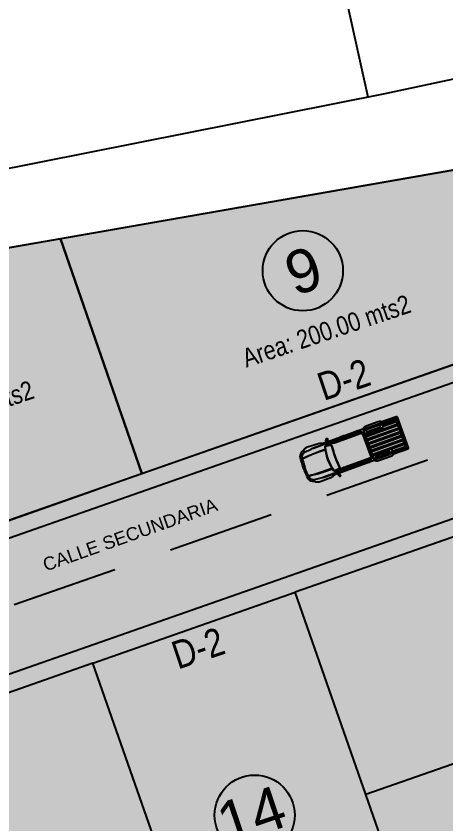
# Model space of a CAD drawing. Header units: millimetres. Extents: x 604785 to 1211550, y 1310998 to 2622648.
# Drawn here: x 604945.62 to 604965.67, y 1311155.8 to 1311193.51 of the extents above; entities that cross this region are included whole.
import ezdxf

# ---------------------------------------------------------------- set-up
doc = ezdxf.new("R2010")
doc.units = ezdxf.units.MM
for name, color, linetype in [('BOULEVARD', 3, 'Continuous'), ('CERCO', 6, 'Continuous'), ('ROTULOS LOTES', 1, 'Continuous'), ('texto', 7, 'Continuous')]:
    doc.layers.add(name, color=color, linetype=linetype)
doc.styles.add('PUNTOS PI', font='arial.ttf', dxfattribs={"height": 2.75})
doc.styles.add('ROTULOS', font='arial.ttf', dxfattribs={"height": 3})
doc.styles.add('TSN - Arial Narrow', font='ARIALN.TTF')

# ---------------------------------------------------------------- blocks, each defined once
blk = doc.blocks.new('A$C07152BA5')
h = blk.add_hatch(color=253)
h.paths.add_polyline_path([(0.1907596216769889, 0.8038987470790744, -0.1478048092491073), (0.2013097516028211, 0.7674618049059063, 0.2038558458128414), (0.2462618624558672, 0.6582757839933038, 0.1668822820599795), (0.4219244545092806, 0.5739998240023851), (0.9530465304851532, 0.5117843190673739, 0.1159471966539703), (1.08944232063368, 0.5274364140350372), (1.105912549886853, 0.5333575699478388, -0.1231085121622859), (1.202443026355468, 0.5430560242384672), (1.327128260978498, 0.5248679867945611), (1.349731268011965, 0.5769266341812909), (0.691924050450325, 0.68578926846385, -0.02566630790614245)])
h.paths.add_polyline_path([(2.699676226708107, 0.324652187526226, -0.4142135623730946), (2.686998473014683, 0.3416602609213442), (2.68880277290009, 0.3540293555706739, -0.4142135623730951), (2.705810846295208, 0.3667071091476828), (2.874030533246696, 0.342168630566448, -0.4142135623730951), (2.88670828694012, 0.3251605569384992), (2.884903987054713, 0.3127914622891694, -0.4142135623730951), (2.86789591354318, 0.3001137087121606), (2.923324527684599, 0.2920282469131052), (2.931270394939929, 0.3464998919516802), (2.235943439882249, 0.4479283634573221), (2.227997572626919, 0.3934567181859165)])
h.paths.add_polyline_path([(1.391802025726065, 0.5710646414663643), (1.369475964922458, 0.519123048055917, -0.01194926116781115), (1.370590867823921, 0.5185280258301646), (2.004349271534011, 0.4260806587990373, -0.4142135623730943), (1.991671517840587, 0.4430887324269861), (1.993475817842409, 0.4554578268434852, -0.4142135623730951), (2.010483891237527, 0.4681355806533247), (2.178703578189015, 0.4435971018392593, -0.4142135623730951), (2.191381331766024, 0.4265890284441411), (2.189577031880617, 0.4142199337948114, -0.414213562373095), (2.172568958485499, 0.4015421802178025), (2.227997572626919, 0.3934567181859165), (2.235943439882249, 0.4479283634573221)])
h.paths.add_polyline_path([(3.142012624070048, 1.791210144292563), (3.149958491441794, 1.845681789331138), (3.094529877300374, 1.853767251363024, -0.4142135623730951), (3.107207630993798, 1.836759177967906), (3.105403330991976, 1.824390083318576, -0.4142135623730951), (3.088395257596858, 1.811712329508737), (2.92017557064537, 1.836250808322802, -0.4142135623730951), (2.907497817068361, 1.85325888171792), (2.909302116953768, 1.86562797636725, -0.4142135623730945), (2.926310190348886, 1.878305729944259), (2.454631536267698, 1.94711026083678), (2.446685669012368, 1.892638615565374)])
h.paths.add_polyline_path([(1.597224831581116, 2.072181568248197, -0.01194926116786598), (1.595986410160549, 2.071929829427972), (1.602544254972599, 2.015774893807247), (2.446685669012368, 1.892638615565374), (2.454631536267698, 1.94711026083678), (2.399202922126278, 1.955195722635835, -0.4142135623730951), (2.411880675819702, 1.938187649240717), (2.410076375934295, 1.925818554591388, -0.4142135623730949), (2.393068302539177, 1.913140801014379), (2.224848615587689, 1.937679279828444, -0.4142135623730951), (2.212170861894265, 1.954687353223562), (2.213975161779672, 1.967056447872892, -0.4142135623730945), (2.230983235291205, 1.979734201449901)])
h.paths.add_polyline_path([(0.6722433689283207, 2.290021826513112, 0.166882282059965), (0.4798260347452015, 2.259438282810152, 0.2038558458128223), (0.4055565011221915, 2.167643316555768, -0.1478048092492731), (0.3850372502347454, 2.135738515527919, -0.02566630790613953), (0.8990576798096299, 2.105761331273243), (1.560552036971785, 2.022175303660333), (1.553762224735692, 2.078521529445425), (1.429076989996247, 2.096709566889331, -0.1231085121619218), (1.339339481084608, 2.133579234359786), (1.325247037922964, 2.143958617001772, 0.1159471966536159), (1.199006163049489, 2.197921948740259)])
for color, points in [(253, [(0.2166324381255227, 1.972851275235079, -0.2596389835430822), (0.369571372051724, 2.125920849852264, 0.2202862808786482), (0.4055565011198518, 2.167643316547572, -0.1133709259093873), (0.4381577878810122, 2.226780023976051, 0.2633922538076526), (0.1588966560084384, 2.044871327234434, 0.01702397132734076), (0.04505931772292016, 1.505241967504862, 0.01702397132734192), (-5.890615240033981e-08, 0.9555798550136363, 0.2633922536187772), (0.2156592593841569, 0.7014763091835783, -0.1133709254286114), (0.2013097516028211, 0.7674618049059063, 0.2202862809127305), (0.1787427731323987, 0.8177253627218306, -0.259638983544986), (0.07590343954507262, 1.008105728309602, -0.03307258661391017), (0.1143259765804898, 1.49513603009805, -0.03307284082326972)]), (20, [(1.217280335512162, 0.8693700162669643, -0.1061314572311136), (1.350079627612536, 1.77975470597654, 0.02644318014039986), (0.2015793965871566, 1.918342938648408, 0.02924573563146822), (0.1143246918267526, 1.495127222565044, 0.0292442766892154), (0.07704877263023935, 1.064642804667229, 0.02644318014170535)]), (22, [(1.529334117774852, 0.6942655483726412), (1.568206767202355, 0.6637316602282226), (1.613482897519134, 0.6400206864345819), (1.675932551734149, 0.6448907360900193), (1.853745444212109, 1.863859093049541), (1.752959398203529, 1.902663715882227), (1.720414109411649, 1.885399373946711), (1.694822005811147, 1.864694993011653), (1.699151180218905, 1.858419748255983), (1.704689484089613, 1.822090407600626), (1.602902520098723, 1.277996851364151), (1.545019649434835, 0.727498933672905), (1.531602734001353, 0.6965350788086653)]), (20, [(1.910737716010772, 1.850760922301561, -0.04056839103574849), (1.853743861429393, 1.863859594799578, 1.149957615669228e-06), (1.853745444212109, 1.863859093049541), (1.752959398203529, 1.902663715882227, -0.0804623458597294), (1.685527131077833, 1.873560790438205, -0.2991901582828784), (1.704689484089613, 1.822090407600626, 0.04011002674693965), (1.545019649434835, 0.727498933672905, -0.1738268921655171), (1.531602734001353, 0.6965350788086653, 0.1247764595948846), (1.613482897519134, 0.6400206864345819), (1.675932551734149, 0.6448907360900193, -0.04056723918563349), (1.734291619271971, 0.6411624196916819), (2.998699315823615, 0.456670688232407), (3.006807050900534, 0.4325648781377822, -0.4207665491765686), (3.0840246375883, 0.4640176824759692, -0.1879680064295329), (3.067698489874601, 0.5347800806630403), (3.218970701564103, 1.571802968392149, -0.1599977302912152), (3.246794291771948, 1.627658267039806, -0.4426854633686685), (3.181528548477218, 1.675400231499225), (3.175159846665338, 1.666368142701685)]), (251, [(3.092436679173261, 0.5311714806593955, 0.1492762952438902), (3.099048653921577, 0.4878666198557571), (3.143023142827696, 0.4125586302297437), (3.326070904254689, 1.667413808930515), (3.262416013039833, 1.607805891596452, 0.1492762950977377), (3.243708890862763, 1.568194368621334)]), (251, [(4.154267695615999, 0.1124685693066567, 0.1270166537925959), (4.054848500876687, 0.1017064268235117), (4.752080639824271, 4.330649971961975e-08, 0.4142135623730938), (4.803104860126041, 0.03803330427035689), (5.023965064203367, 1.552105744136497, 0.4142135623730938), (4.985931803123094, 1.603129964321852), (4.28869966417551, 1.704836348071694, 0.1270166537925254), (4.380901659373194, 1.66612211172469), (4.98232320335228, 1.578391775023192, -0.4142135623730949), (4.999226874904707, 1.555714343907312), (4.778366670827381, 0.04164190404117107, -0.4142135623730944), (4.755689239595085, 0.02473823260515928)])]:
    blk.add_hatch(color=color).paths.add_polyline_path(points)
h = blk.add_hatch(color=22)
h.paths.add_polyline_path([(0.07704877263020782, 1.064642804666103, 0.003829806035672016), (0.07590235978455467, 1.008020008602191, 0.2416943549763166), (0.1664288778592814, 0.8261685555603308, -0.1278257627530451), (0.190759621746215, 0.8038987469746687, 0.02242338460043527), (0.6279922961769361, 0.6978598586025244), (1.243524973957816, 0.6029748568690205, -0.363273079195186), (1.255085580633022, 0.6120715695433319), (1.613482897698635, 0.6400206865534575, -0.1247764596712237), (1.531602734058211, 0.6965350787367254, -0.207088711828794), (1.495168461115099, 0.6807303454261273), (1.281474726740271, 0.6805410832166672, -0.3759278168440105), (1.231874317745678, 0.723893475253135, -0.01278260194916101), (1.219821907069626, 0.8352814223680948, -0.02820947151564502)])
h.paths.add_polyline_path([(1.362253199581984, 1.811696778048919, -0.01278260196719675), (1.405622988590039, 1.915000199107453, -0.3759278168440063), (1.465540778823197, 1.942376993596554), (1.690898368874653, 1.874983648228335, 0.0743776392316823), (1.752959398171518, 1.902663715835065), (1.459810602944344, 2.015531804878265, -0.363273078263199), (1.451330340822102, 2.027551911604538), (0.8343418431135965, 2.112456773974112, 0.02242338454582682), (0.3850372504021364, 2.135738515638277, -0.1278257632484674), (0.355358679112506, 2.121347133498489, 0.2416943553902637), (0.2166558903640389, 1.972933731098754, 0.003829806027245087), (0.2015793965869368, 1.91834293864759, -0.02820947151863493)])
h.paths.add_polyline_path([(3.12123004172463, 0.2631594482809303), (3.132184439571574, 0.3382556024007499, 0.1699505695374527), (3.119587191264145, 0.4031154527328908), (3.084024637470597, 0.4640176826775396, 0.4207665483346977), (3.006807050878896, 0.4325648781774363), (3.025488566607237, 0.3770212440285832), (2.946273305951401, 0.3263724608063625), (2.93127039493993, 0.3464998919516799), (2.923324527669963, 0.2920282468127727)])
h.paths.add_polyline_path([(3.306309120263904, 1.683158310130239, 0.1699505695374419), (3.336909607518464, 1.741716836811975), (3.347864005365409, 1.816812990931794), (3.149958491454503, 1.845681789418265), (3.142012624067658, 1.791210144276177), (3.179860307602212, 1.785689241252839), (3.223585815634578, 1.735045820707455), (3.181528548380484, 1.675400231372652, 0.4426854635167763), (3.246794291761641, 1.627658267082927, -0.02715364496178451), (3.254830853198655, 1.634952866239473)])
h = blk.add_hatch(color=253)
h.paths.add_polyline_path([(3.893284788937308, 0.06468763435259461, 0.1385523434527567), (4.001114172046073, 0.0788399821612984), (4.04643831262365, 0.09831622149795294, -0.1385523434527547), (4.154267695615999, 0.1124685693066567), (4.755689239595085, 0.02473823260515928, 0.4142135623730944), (4.778366670827381, 0.04164190404117107), (4.792801070143469, 0.1405946610029787), (4.764235869748518, 0.1447615132201463), (4.753973011858761, 0.07440610299818218, -0.4142135623731094), (4.731295580626465, 0.05750243156217039), (3.125401583034545, 0.291756795020774), (3.12123004172463, 0.2631594482809305), (3.186603278852999, 0.2029821828473359, 0.1509271441035683), (3.293187092174776, 0.1522248592227697)])
h.paths.add_polyline_path([(4.764235869748518, 0.1447615132201463), (4.792801070143469, 0.1405946610029787), (4.98479247558862, 1.456761586945504), (4.956227275193669, 1.460928438929841)])
h.paths.add_polyline_path([(4.966490133083425, 1.531283849151805), (4.956227275193669, 1.460928438929841), (4.98479247558862, 1.456761586945504), (4.999226874904707, 1.555714343907312, 0.4142135623730949), (4.98232320335228, 1.578391775023192), (4.380901659373194, 1.66612211172469, -0.1385523434528836), (4.281608393765055, 1.710487776435912), (4.243736601551063, 1.742099941475317, 0.1385523434528831), (4.144443336059339, 1.786465606186539), (3.544345639180392, 1.874002831056714, 0.1509271441034992), (3.42770363681484, 1.855807819636539), (3.347864005365409, 1.816812990931794), (3.343692464055493, 1.788215644191951), (4.949586461530998, 1.553961280500516, -0.4142135623730944)])
h = blk.add_hatch(color=254)
h.paths.add_polyline_path([(3.206077646114863, 0.4984241321217269, 0.4142135623730951), (3.149384067975916, 0.4561649532988667), (3.132618782692589, 0.3412331736180931), (3.251362091163173, 0.3239118945784867), (3.259466736810282, 0.3794720200821757, -0.4142135623732612), (3.316160314949229, 0.4217311989050359), (3.909197270753793, 0.3352239357773215, -0.4142135623730945), (3.951456449693069, 0.278530357638374), (3.943351803929545, 0.2229702321346849), (4.062095112400129, 0.2056489528622478), (4.078860397567041, 0.3205807325430214, 0.414213562373095), (4.036601218744181, 0.3772743106819689)])
h.paths.add_polyline_path([(3.489373106043786, 1.609164282912388, -0.4142135623732612), (3.44711392710451, 1.665857861051336), (3.455218572751619, 1.721417986555025), (3.33647526439745, 1.738739265594631), (3.319709979114123, 1.623807485913858, 0.4142135623730951), (3.361969158053398, 1.56711390777491), (4.192492730682716, 1.445964086335152, 0.4142135623730951), (4.249186308821663, 1.488223265158013), (4.26595159410499, 1.603155045071617), (4.147208285634406, 1.620476324111223), (4.139103639987297, 1.564916198607534, -0.4142135623730945), (4.08241006184835, 1.522657019784674)])
h.paths.add_polyline_path([(3.343692464055493, 1.788215644191951), (3.336909607518464, 1.741716836811975), (3.33647526439745, 1.738739265594631), (4.892892883392051, 1.511702101677656, -0.4142135623730951), (4.909796554944478, 1.489024670328945), (4.906750896712765, 1.4681456387043), (4.956227275193669, 1.460928438929841), (4.966490133083425, 1.531283849151805, 0.4142135623730944), (4.949586461530998, 1.553961280500516)])
h.paths.add_polyline_path([(4.906750896712765, 1.4681456387043), (4.714759491151199, 0.1519787127617747), (4.764235869748518, 0.1447615132201463), (4.956227275193669, 1.460928438929841)])
h.paths.add_polyline_path([(4.714759491151199, 0.1519787127617747), (4.711713832919486, 0.1310996811371297, -0.4142135623730958), (4.68903640168719, 0.1141960094682872), (3.132618782692589, 0.3412331736180931), (3.132184439571574, 0.3382556024007499), (3.125401583034545, 0.291756795020774), (4.731295580626465, 0.05750243156217039, 0.4142135623730964), (4.753973011858761, 0.07440610299818218), (4.764235869748518, 0.1447615132201463)])
h = blk.add_hatch()
h.set_pattern_fill('ANSI32', scale=0.5, angle=126.7007068955071, style=0)
h.set_pattern_definition([(171.7007068955071, (-15.16962535120547, -3.519906194182113), (-0.02706449860558336, -0.185536419376974), []), (171.7007068955071, (-15.22244932467584, -3.449039221741259), (-0.02706449860558336, -0.185536419376974), [])])
edge = h.paths.add_edge_path()
edge.add_line((4.892892883392051, 1.511702101677656), (4.26595159410499, 1.603155045071617))
edge.add_line((4.26595159410499, 1.603155045071617), (4.249186308821663, 1.488223265390843))
edge.add_arc((4.199709930340759, 1.495440464932472), 0.04999999999999716, -98.29929310449688, -8.29929310449188, ccw=False)
edge.add_line((4.192492730682716, 1.445964086335152), (3.361969158053398, 1.56711390777491))
edge.add_arc((3.369186357711442, 1.616590286372229), 0.05000000000000071, 171.7007068955193, 261.70070689550715, ccw=False)
edge.add_line((3.319709979114123, 1.623807485913858), (3.149384067859501, 0.4561649532988667))
edge.add_line((3.149384067975916, 0.4561649532988667), (3.158618304063566, 0.4786221529357135))
edge.add_line((3.158618304063566, 0.4786221531685442), (3.178082684869878, 0.4944261510390788))
edge.add_line((3.178082684869878, 0.4944261510390788), (3.206077646114863, 0.4984241321217269))
edge.add_line((3.206077646114863, 0.4984241321217269), (4.036601218744181, 0.3772743106819689))
edge.add_arc((4.029384019086137, 0.3277979323174804), 0.05000000000000071, -8.29929310449188, 81.70070689550721, ccw=False)
edge.add_line((4.078860397567041, 0.3205807325430214), (4.062095112283714, 0.2056489528622478))
edge.add_line((4.062095112400129, 0.2056489528622478), (4.68903640168719, 0.1141960094682872))
edge.add_arc((4.691923281527124, 0.1339865608606488), 0.01999999999999957, 261.7007068955072, 351.7007068955072)
edge.add_line((4.711713832919486, 0.1310996811371297), (4.909796554944478, 1.489024670328945))
edge.add_arc((4.890006003552116, 1.491911550285295), 0.01999999999999957, -8.299293104492884, 81.70070689550712)
h = blk.add_hatch(color=255)
h.paths.add_polyline_path([(3.943351803908866, 0.222970231992921), (3.951456449693069, 0.278530357638374, 0.4142135623730945), (3.909197270753793, 0.3352239357773215), (3.316160314949229, 0.4217311989050359, 0.4142135623730946), (3.259466736810282, 0.3794720200821757), (3.251362091150678, 0.3239118944928253)])
h.paths.add_polyline_path([(4.08241006184835, 1.522657019784674, 0.4142135623730946), (4.139103639987297, 1.564916198607534), (4.147208285631049, 1.620476324088213), (3.455218572744085, 1.721417986503385), (3.44711392710451, 1.665857861051336, 0.4142135623730945), (3.489373106043786, 1.609164282912388)])
at = {"color": 7}
for p, q in [((2.400478039751761, 1.86906149960123, 32.67499999999999), (2.39217826013919, 1.812163664260879, 32.67499999999999)), ((2.514273710316047, 1.852461940608919, 32.67499999999999), (2.502365330932662, 1.770825915969908, 32.67499999999999)), ((3.336909607518464, 1.741716836811975, 32.67499999999999), (3.132184439571574, 0.3382556024007499, 32.67499999999999)), ((4.98479247558862, 1.456761586945504, 32.67499999999999), (4.906750896712765, 1.4681456387043, 32.67499999999999)), ((2.198396450141445, 0.4837229016702622, 32.67499999999999), (2.206696229754016, 0.5406207370106131, 32.67499999999999)), ((2.312192120705731, 0.4671233424451202, 32.67499999999999), (2.324100500089116, 0.5487593670841306, 32.67499999999999)), ((4.792801070143469, 0.1405946610029787, 32.67499999999999), (4.714759491151199, 0.1519787127617747, 32.67499999999999))]:
    blk.add_line(p, q, dxfattribs=at)
at = {"color": 7, "elevation": 32.67499999999999}
for points in [[(1.327128260978498, 0.5248679867945611), (1.202443026355468, 0.5430560242384672, 0.1231085121622605), (1.105912549886853, 0.5333575699478388), (1.08944232063368, 0.5274364140350372, -0.1159471966539582), (0.9530465304851532, 0.5117843190673739), (0.4219244545092806, 0.5739998240023851, -0.1668822820599636), (0.2462618624558672, 0.6582757839933038), (0.1930336904479191, 0.7107265673112124, -0.2441598973697272), (-5.890615284442902e-08, 0.9555798550136387, -0.01702397132734127), (0.0450593177229166, 1.505241967504844, -0.01702397132734127), (0.1588966560084373, 2.044871327234432, -0.2441598973697272), (0.4138325622770935, 2.224378554383293), (0.4798260347452015, 2.259438282810152, -0.1668822820599636), (0.6722433689283207, 2.290021826513112), (1.199006163049489, 2.197921948740259, -0.1159471966539582), (1.325247037922964, 2.143958617001772), (1.339339481084608, 2.133579234359786, 0.1231085121622605), (1.429076989996247, 2.096709566889331), (1.553762224735692, 2.078521529445425)], [(0.4798260347452015, 2.259438282810152, 0.2038558458119732), (0.4055565011221915, 2.167643316555768, -0.2202862809127305), (0.3695713720517233, 2.125920849852264, 0.259638983544986), (0.2166324381250888, 1.972851275233552, 0.03307271371853571), (0.1143262475961819, 1.495137888006866, 0.03307271371853571)], [(1.350079627707601, 1.779754705959931, 0.02644318014201505), (0.2015793966129422, 1.918342938646674, -0.02820947151757226), (1.362253199564293, 1.811696778051555)], [(0.3710148119134828, 2.13581612566486, -0.02636531875948369), (0.8990576798096299, 2.105761331273243), (1.560552036971785, 2.022175303660333)], [(3.175159846665338, 1.666368142701685), (1.910723739303648, 1.850762960501015, -0.04055744074929812), (1.853745444212109, 1.863859093049541), (1.459810602944344, 2.015531804878265, -0.3632730766260101), (1.451330340816639, 2.027551911538467)], [(3.176724140765145, 1.67245610198006), (1.911633106414229, 1.856996984221041, -0.04066265233794355), (1.855507211643271, 1.869909611530602), (1.461427069501951, 2.02162089641206, -0.3372162360519412), (1.457591652055271, 2.026554316980764)], [(2.39217826013919, 1.812163664260879), (1.915241706185043, 1.881735173519701, -0.04031900665301965), (1.863503315253183, 1.893601013580337), (1.54205401299987, 2.01507163583301)], [(3.347864005365409, 1.816812990931794), (3.336909607518464, 1.741716836811975, -0.1699505695374419), (3.306309120263904, 1.683158310130239), (3.254830853198655, 1.634952866239473, 0.1879680064295802), (3.218970701564103, 1.571802968392149), (3.067698489874601, 0.5347800806630403, 0.1879680064295881), (3.0840246375883, 0.4640176824759692), (3.119587191264145, 0.4031154527328908, -0.1699505695374527), (3.132184439571574, 0.3382556024007499), (3.12123004172463, 0.2631594482809305)], [(3.326083808089606, 1.667502269148827, -0.007466976280426755), (3.323397187748924, 1.664910078747198), (3.271235681138933, 1.616064833477139, 0.1907670200378251), (3.243708890862763, 1.568194368621334), (3.092436679173261, 0.5311714806593955, 0.1907670200376496), (3.105141514795832, 0.4774323632009327), (3.141176068456843, 0.4157218155451119, -0.007466976280447708), (3.143010239000432, 0.4124701702967286)], [(3.347864005365409, 1.816812990931794), (3.42770363681484, 1.855807819636539, -0.1509271441035182), (3.544345639180392, 1.874002831056714), (4.144443336059339, 1.786465606186539, -0.1385523434528273), (4.243736601551063, 1.742099941475317), (4.281608393765055, 1.710487776435912, 0.1385523434528187), (4.380901659373194, 1.66612211172469), (4.98232320335228, 1.578391775023192, -0.414213562373095), (4.999226874904707, 1.555714343907312), (4.778366670827381, 0.04164190404117107, -0.4142135623730945), (4.755689239595085, 0.02473823260515928), (4.154267695615999, 0.1124685693066567, 0.1385523434528295), (4.04643831262365, 0.09831622149795294), (4.001114172046073, 0.0788399821612984, -0.1385523434528268), (3.893284788937308, 0.06468763435259461), (3.293187092174776, 0.1522248592227697, -0.1509271441035182), (3.186603278852999, 0.2029821828473359), (3.12123004172463, 0.2631594482809305)], [(3.125401583034545, 0.291756795020774), (4.731295580626465, 0.05750243156217039, 0.4142135623730963), (4.753973011858761, 0.07440610299818218), (4.966490133083425, 1.531283849151805, 0.4142135623730944), (4.949586461530998, 1.553961280500516), (3.343692464055493, 1.788215644191951)], [(3.33647526439745, 1.738739265594631), (4.892892883392051, 1.511702101677656, -0.414213562373095), (4.909796554944478, 1.489024670328945), (4.711713832919486, 0.1310996811371297, -0.4142135623730958), (4.68903640168719, 0.1141960094682872), (3.132618782692589, 0.3412331736180931)], [(3.33647526439745, 1.738739265594631), (3.319709979114123, 1.623807485913858, 0.414213562373095), (3.361969158053398, 1.56711390777491), (4.192492730682716, 1.445964086335152, 0.414213562373095), (4.249186308821663, 1.488223265158013), (4.26595159410499, 1.603155045071617)], [(3.455218572751619, 1.721417986555025), (3.44711392710451, 1.665857861051336, 0.4142135623730945), (3.489373106043786, 1.609164282912388), (4.08241006184835, 1.522657019784674, 0.4142135623730945), (4.139103639987297, 1.564916198607534), (4.147208285634406, 1.620476324111223)], [(4.28869966417551, 1.704836348071694), (4.985931803123094, 1.603129964321852, -0.4142135623730939), (5.023965064203367, 1.552105744136497), (4.803104860126041, 0.03803330427035689, -0.4142135623730882), (4.752080639824271, 4.330649971961975e-08), (4.054848500876687, 0.1017064268235117)], [(0.2462618624558672, 0.6582757839933038, -0.2038558458119732), (0.2013097516028211, 0.7674618049059063, 0.2202862809127305), (0.1787427731323987, 0.8177253627218306, -0.259638983544986), (0.07590343954507262, 1.008105728309602, -0.03307271371853571), (0.1143262475961819, 1.495137888006866, -0.03307271371853571)], [(1.217280335491523, 0.8693700162693858, -0.0264431801420151), (0.07704877259675413, 1.064642804674804, 0.02820947151757226), (1.219821907114238, 0.8352814223617315, 0.02820947151757226)], [(0.1772993332706392, 0.8078300869092345, 0.02636531875948369), (0.691924050450325, 0.68578926846385), (1.349731268011965, 0.5769266341812909)], [(2.998699315823615, 0.456670688232407), (1.734277642797679, 0.6411644590552896, 0.04055744074929812), (1.675932551734149, 0.6448907360900193), (1.255085580633022, 0.6120715695433319, 0.3632730766260101), (1.24352497397922, 0.6029748569708318)], [(2.9984593099216, 0.4503895530942827), (1.733368275570683, 0.6349304353352636, 0.04066265233794355), (1.675892485887744, 0.6385890699457377), (1.254895249847323, 0.605774445226416, 0.3445672416549141), (1.249771894072182, 0.6020118875894696)], [(2.206696229754016, 0.5406207370106131), (1.729759675799869, 0.610192246036604, 0.04031900665301965), (1.676787591073662, 0.6136006929446012), (1.334033330902457, 0.5890185225289315)], [(3.132618782692589, 0.3412331736180931), (3.149384067975916, 0.4561649532988667, -0.414213562373095), (3.206077646114863, 0.4984241321217269), (4.036601218744181, 0.3772743106819689, -0.414213562373095), (4.078860397567041, 0.3205807325430214), (4.062095112400129, 0.2056489528622478)], [(3.251362091163173, 0.3239118945784867), (3.259466736810282, 0.3794720200821757, -0.4142135623730945), (3.316160314949229, 0.4217311989050359), (3.909197270753793, 0.3352239357773215, -0.4142135623730945), (3.951456449693069, 0.278530357638374), (3.943351803929545, 0.2229702321346849)]]:
    blk.add_lwpolyline(points, format="xyb", dxfattribs=at)
for points in [[(1.562071361811832, 2.012312646722421), (0.8343418438453227, 2.112456773873419)], [(1.597224831581116, 2.072181568248197), (3.347864005365409, 1.816812990931794)], [(1.602544254972599, 2.015774893807247), (3.179860307602212, 1.78568924125284), (3.223585815634578, 1.735045820707455), (3.175159846665338, 1.666368142701685), (3.19221444579307, 1.732741662301123), (3.158390867640264, 1.758503525517881), (2.425216228934005, 1.865452899830416), (1.599553846288472, 2.005475577665493)], [(2.454631536267698, 1.94711026083678), (2.446685669012368, 1.892638615565374), (2.425216228934005, 1.865452899830416), (2.41330784955062, 1.783816875191405)], [(2.539011899498291, 1.848853340605274), (2.530712120002136, 1.791955505497754), (3.074958508368582, 1.712565401569009), (3.083258287981153, 1.769463236676529)], [(3.149958491441794, 1.845681789331138), (3.142012624070048, 1.791210144292563), (3.107996477279812, 1.765854636905715), (3.096088097896427, 1.684218612499535)], [(1.354004695196636, 0.5859442930668592), (0.6279922960093245, 0.6978598586283624)], [(3.12123004172463, 0.2631594482809305), (1.370590867823921, 0.5185280258301646)], [(1.391802025726065, 0.5710646414663643), (2.969118078472093, 0.3409789889119565), (3.025488566607237, 0.3770212440285832), (2.998699315823615, 0.456670688232407), (2.996082670404576, 0.388191080885008), (2.956309278029948, 0.3731649273540825), (2.223134639440104, 0.480114301899448), (1.391878379741684, 0.5817890353500843)], [(2.227997572626919, 0.3934567181859165), (2.235943439882249, 0.4479283634573221), (2.223134639440104, 0.480114301899448), (2.23504301882349, 0.5617503263056278)], [(2.336930309887975, 0.463514742674306), (2.345230089500546, 0.5204125780146569), (2.889476477983408, 0.4410224740859121), (2.881176698370837, 0.3841246387455612)], [(2.923324527684599, 0.2920282469131052), (2.931270394939929, 0.3464998919516802), (2.905914887669496, 0.3805160389747471), (2.917823267052881, 0.4621520633809268)]]:
    blk.add_lwpolyline(points, dxfattribs=at)
for points in [[(1.704689484089613, 1.822090407600626, 0.04011002674693939), (1.545019649434835, 0.727498933672905, -0.3951396783396247), (1.495168461115099, 0.6807303454261273), (1.281474726740271, 0.6805410832166672, -0.3759278168440104), (1.231874317745678, 0.723893475253135, -0.1400023974362862), (1.405622988590039, 1.915000199107453, -0.3759278168440063), (1.465540778823197, 1.942376993596554), (1.670275749289431, 1.881150857079774, -0.3951396783396247)], [(1.476445955922827, 0.7007137713953853), (1.299041768303141, 0.7005566495936364, -0.3782835512506614), (1.249388205353171, 0.7443180887494236, -0.1357990758811143), (1.416572474408895, 1.890423586824909, -0.3782835512506472), (1.476658053928986, 1.918177199317142), (1.646624858258292, 1.86734850727953, -0.3943637514586636), (1.681068375823088, 1.808418976143003, 0.03876530558182324), (1.526288287248462, 0.7473483888898045, -0.394363751458685)], [(1.561441124184057, 2.014797087060288), (1.552255768910982, 2.09102306724526, -0.1585268291026489), (1.563067320501432, 2.139629260869697), (1.613501784973778, 2.204759299522266, -0.1769751147583408), (1.631939540733583, 2.216358944773674), (1.66108938108664, 2.212106810184196, -0.3626405039079287), (1.673888786695898, 2.197809199802577), (1.614730086759664, 2.085627104621381, -0.2312097484557497), (1.595986410160549, 2.071929829427972), (1.602748621837236, 2.014024896547198, -0.4929295308816837), (1.591372681548819, 2.002969690831378), (1.569925862248056, 2.006098173093051, -0.3386252916015527)], [(2.213975161779672, 1.967056447872892), (2.212170861894265, 1.954687353223562, 0.414213562373095), (2.224848615587689, 1.937679279828444), (2.393068302539177, 1.913140801014379, 0.414213562373095), (2.410076375934295, 1.925818554591388), (2.411880675819702, 1.938187649240717, 0.414213562373095), (2.399202922126278, 1.955195722635835), (2.230983235291205, 1.979734201449901, 0.4142135623730945)], [(2.218468887382187, 1.956295108189806), (2.218108027358539, 1.953821289120242, 0.4142135623730657), (2.225714679574594, 1.943616445176303), (2.393934366409667, 1.919077966362238, 0.4142135623730946), (2.404139210470021, 1.926684618694708), (2.404500070493668, 1.929158437531441, 0.4142135623730729), (2.396893418277614, 1.939363281708211), (2.228673731442541, 1.963901760289446, 0.4142135623731018)], [(2.909302116953768, 1.86562797636725), (2.907497817068361, 1.85325888171792, 0.414213562373095), (2.92017557064537, 1.836250808322802), (3.088395257596858, 1.811712329508737, 0.414213562373095), (3.105403330991976, 1.824390083318576), (3.107207630993798, 1.836759177967906, 0.414213562373095), (3.094529877300374, 1.853767251363024), (2.926310190348886, 1.878305729944259, 0.4142135623730946)], [(2.913795842439868, 1.854866636684164), (2.91343498241622, 1.852392817847431, 0.4142135623730657), (2.921041634632275, 1.842187973670661), (3.089261321583763, 1.817649495089427, 0.4142135623730946), (3.099466165644117, 1.825256147189066), (3.099827025551349, 1.8277299660258, 0.4142135623730729), (3.09222037345171, 1.837934810202569), (2.924000686500221, 1.862473289016634, 0.4142135623731018)], [(1.35269100277219, 0.5837434169370681), (1.322113331523724, 0.5133177337702364, 0.1585268291026489), (1.318589286878705, 0.4636484999209642), (1.34831677400507, 0.3868251072708517, 0.1769751147583408), (1.362672612187453, 0.3704418072011322), (1.391822452540509, 0.3661896728444844, 0.3626405039079287), (1.408172824885696, 0.3762351577170193), (1.38352575711906, 0.5006421362049878, 0.2312097484557497), (1.369475964922458, 0.519123048055917), (1.392497789114714, 0.5726833352819085, 0.4929295308816837), (1.384753970894963, 0.5865275710821152), (1.363307151477784, 0.5896560535766184, 0.3386252916015527)], [(1.991671517840587, 0.4430887324269861), (1.993475817842409, 0.4554578268434852, -0.414213562373095), (2.010483891237527, 0.4681355806533247), (2.178703578189015, 0.4435971018392593, -0.414213562373095), (2.191381331766024, 0.4265890284441411), (2.189577031880617, 0.4142199337948114, -0.414213562373095), (2.172568958485499, 0.4015421802178025), (2.004349271534011, 0.4260806587990373, -0.4142135623730945)], [(1.999052123283036, 0.4521179441362619), (1.999412983190268, 0.4545917629729956, -0.4142135623730657), (2.009617827250622, 0.4621984150726348), (2.17783751420211, 0.4376599364914, -0.4142135623730946), (2.185444166418165, 0.4274550923146307), (2.185083306394517, 0.424981273477897, -0.4142135623730729), (2.174878462334163, 0.4173746211454272), (2.006658775382675, 0.4419130999594927, -0.4142135623731018)], [(2.686998473014683, 0.3416602609213442), (2.68880277290009, 0.3540293555706739, -0.414213562373095), (2.705810846295208, 0.3667071091476828), (2.874030533246696, 0.342168630566448, -0.414213562373095), (2.88670828694012, 0.3251605569384992), (2.884903987054713, 0.3127914622891694, -0.414213562373095), (2.86789591354318, 0.3001137087121606), (2.699676226708107, 0.324652187526226, -0.4142135623730946)], [(2.694379078340717, 0.35068947263062), (2.694739938364364, 0.3531632914673537, -0.4142135623730657), (2.704944782424718, 0.3607699437998235), (2.873164469259791, 0.3362314649857581, -0.4142135623730946), (2.880771121475846, 0.3260266210418195), (2.880410261452198, 0.3235528019722551, -0.4142135623730729), (2.870205417391844, 0.3159461498726159), (2.701985730556771, 0.3404846286866814, -0.4142135623731018)]]:
    blk.add_lwpolyline(points, format="xyb", close=True, dxfattribs=at)
for centre, radius, start, end in [((1.629404635517858, 2.096270793350413, 32.67499999999999), 0.229672549161706, 284.1439406686918, 302.5449098491044), ((3.235839312546887, 1.681164053501561, 32.67499999999999), 0.05461575550948823, 186.0579365516956, 281.5710394916081), ((1.684011177858338, 0.8297774116508663, 32.67499999999999), 0.2024397515854507, 221.1614184495411, 249.611038948989), ((3.060795072233304, 0.4105348102748394, 32.67499999999999), 0.05830977912457869, 66.52293270374847, 157.80185182066)]:
    blk.add_arc(centre, radius, start, end)

msp = doc.modelspace()

# ---------------------------------------------------------------- hatches: boundary and pattern name
at = {"true_color": 0xafd9aa}
h = msp.add_hatch(color=9, dxfattribs=at)
h.dxf.hatch_style = 1
h.paths.add_polyline_path([(604911.7035349155, 1311128.963320664), (604908.6163865954, 1311133.701518161), (604904.7996813139, 1311139.56), (604903.3777678912, 1311141.751955025), (604890.492681314, 1311161.615), (604887.1136813139, 1311169.584), (604890.7406813139, 1311171.475), (604900.680681314, 1311174.09), (604918.671681314, 1311177.415), (604941.4836813139, 1311182.032), (604970.418681314, 1311187.096), (605001.144681314, 1311192.781), (605008.095681314, 1311168.792), (605020.288681314, 1311128.427), (605025.003681314, 1311113.224), (604990.3436813139, 1311101.683), (604983.053681314, 1311099.323), (604967.1426813139, 1311093.947), (604940.497681314, 1311085), (604933.736681314, 1311094.578), (604921.2261744897, 1311114.212819812), (604916.7268906577, 1311121.222014935), (604912.2829496976, 1311128.072108501, -0.999015293584679)])
h = msp.add_hatch(color=9, dxfattribs=at)
h.dxf.hatch_style = 1
h.paths.add_polyline_path([(604947.688746422, 1311183.117966814), (604967.7590458187, 1311186.630529319), (604970.4669525109, 1311178.795297123), (604951.4871622013, 1311172.151622843), (604951.487162206, 1311172.151622829), (604936.7749645611, 1311167.001779356), (604932.1854553502, 1311180.150099716), (604942.0046217134, 1311182.137434939, -1), (604940.9627409144, 1311181.926565061), (604941.4836813139, 1311182.032)])
h = msp.add_hatch(color=9, dxfattribs=at)
h.dxf.hatch_style = 1
h.paths.add_polyline_path([(604970.4669525109, 1311178.795297123), (604967.7590458187, 1311186.630529319), (604947.688746422, 1311183.117966814), (604951.4871622013, 1311172.151622843)])
at = {"true_color": 0x636466}
h = msp.add_hatch(color=251, dxfattribs=at)
h.dxf.hatch_style = 1
h.paths.add_polyline_path([(604980.5870864275, 1311181.503729317, -0.410936273357473), (604982.1032800303, 1311180.827120688), (604989.7188622818, 1311159.097769682), (604990.4752410214, 1311159.362855862), (604987.1347664702, 1311168.894337014), (604983.825002163, 1311178.171810611), (604982.1707925915, 1311182.891818835), (604970.4669533995, 1311178.795297434), (604951.4871622013, 1311172.151622843), (604951.487162206, 1311172.151622829), (604936.7749645611, 1311167.001779356), (604924.0628758102, 1311162.552052053), (604921.6465686791, 1311169.445065894), (604920.8954064327, 1311169.171664441), (604923.334346499, 1311162.213050706, 0.35178767353132), (604924.3262044006, 1311161.786035708)])
at = {"true_color": 0xebebeb}
h = msp.add_hatch(color=7, dxfattribs=at)
h.dxf.hatch_style = 1
h.paths.add_polyline_path([(604929.9387693591, 1311163.753065591), (604931.9201380365, 1311158.099932195), (604970.8309030223, 1311171.733050406), (604968.8483176951, 1311177.389655082)])
h.paths.add_polyline_path([(604946.9026966104, 1311167.367156983), (604955.2762538358, 1311170.338373834), (604954.9582537829, 1311171.234569491), (604946.5846965577, 1311168.26335264)], flags=24)
at = {"true_color": 0x636466}
h = msp.add_hatch(color=251, dxfattribs=at)
h.dxf.hatch_style = 1
h.paths.add_polyline_path([(604949.1931656416, 1311163.304601126), (604958.6303692136, 1311166.612045567), (604977.5047763584, 1311173.226934451), (604978.2552880632, 1311173.49028014, 0.4324636515900183), (604977.2511736477, 1311173.98251295), (604930.0400522733, 1311157.441208794, 0.3812850690509138), (604929.5632228985, 1311156.426556048), (604930.3187288799, 1311156.689701862)])
at = {"true_color": 0xafd9aa}
h = msp.add_hatch(color=9, dxfattribs=at)
h.dxf.hatch_style = 1
h.paths.add_polyline_path([(604980.8122108958, 1311163.789727408), (604977.5047763583, 1311173.226934451), (604958.6303692136, 1311166.612045567), (604961.9378037512, 1311157.174838524)])
h = msp.add_hatch(color=9, dxfattribs=at)
h.dxf.hatch_style = 1
h.paths.add_polyline_path([(604961.9378037512, 1311157.174838524), (604958.6303692136, 1311166.612045567), (604949.1931656415, 1311163.304601126), (604952.5006001791, 1311153.867394082), (604955.8080347168, 1311144.430187039), (604965.2452382889, 1311147.737631481)])
h = msp.add_hatch(color=9, dxfattribs=at)
h.dxf.hatch_style = 1
h.paths.add_polyline_path([(604961.9378037512, 1311157.174838524), (604965.2452382889, 1311147.737631481), (604984.1196454335, 1311154.352520364), (604980.8122108958, 1311163.789727408)])
h = msp.add_hatch(color=9, dxfattribs=at)
h.dxf.hatch_style = 1
h.paths.add_polyline_path([(604930.3187287846, 1311156.689701829), (604933.6261633221, 1311147.252494786), (604952.5006001791, 1311153.867394082), (604949.1931656415, 1311163.304601126)])

# ---------------------------------------------------------------- linework, layer by layer
at = {"color": 2}
for p, q in [((604951.4871607607, 1311172.151622329), (604947.688746422, 1311183.117966814)), ((604970.7501091892, 1311178.894406259), (604924.0628758103, 1311162.552052053)), ((604936.7749643795, 1311167.001779293), (604949.4523618352, 1311171.439363288))]:
    msp.add_line(p, q, dxfattribs=at)
for p, q in [((604980.6382671465, 1311181.521666571), (604924.3262766824, 1311161.786061041)), ((604977.2511736477, 1311173.98251295), (604930.0400522733, 1311157.441208794)), ((604977.5047763584, 1311173.226934451), (604958.6303692138, 1311166.612045567)), ((604960.1160349603, 1311171.151382823), (604964.8071062427, 1311172.795558018)), ((604952.8197588363, 1311168.594108483), (604957.5108301188, 1311170.238283678)), ((604945.5234827123, 1311166.036834143), (604950.2145539948, 1311167.681009338)), ((604949.1931656416, 1311163.304601126), (604958.6303692136, 1311166.612045567)), ((604961.9378037512, 1311157.174838524), (604958.6303692136, 1311166.612045567)), ((604980.8122108958, 1311163.789727408), (604961.9378037512, 1311157.174838524)), ((604949.1931656416, 1311163.304601126), (604930.318758497, 1311156.689712242)), ((604952.5006001791, 1311153.867394082), (604949.1931656415, 1311163.304601126)), ((604965.2452382889, 1311147.737631481), (604961.9378037512, 1311157.174838524))]:
    msp.add_line(p, q)
for points in [[(604962.0480141348, 1311189.730846054), (604952.4801386362, 1311232.862770734)], [(604967.7590458187, 1311186.630529319), (604947.688746422, 1311183.117966814), (604951.4871607578, 1311172.151622337), (604970.4669525109, 1311178.795297123), (604967.7590458187, 1311186.630529319)], [(604932.1854553502, 1311180.150099716), (604936.7749645611, 1311167.001779356), (604951.487162206, 1311172.151622829), (604947.688746422, 1311183.117966814), (604941.4836813139, 1311182.032), (604932.1854553502, 1311180.150099716)]]:
    msp.add_lwpolyline(points)
msp.add_lwpolyline([(604940.497681314, 1311085), (604933.736681314, 1311094.578), (604918.592681314, 1311118.346), (604911.9936813139, 1311128.518), (604904.7996813139, 1311139.56), (604890.492681314, 1311161.615), (604887.1136813139, 1311169.584), (604890.7406813139, 1311171.475), (604900.680681314, 1311174.09), (604918.671681314, 1311177.415), (604941.4836813139, 1311182.032), (604970.418681314, 1311187.096), (605001.144681314, 1311192.781), (605008.095681314, 1311168.792), (605020.288681314, 1311128.427), (605025.003681314, 1311113.224), (604990.3436813139, 1311101.683), (604983.053681314, 1311099.323), (604967.1426813139, 1311093.947)], close=True)
at = {"color": 4}
msp.add_lwpolyline([(604940.497681314, 1311085), (604933.736681314, 1311094.578), (604918.5926386111, 1311118.346065824), (604911.9936813139, 1311128.518), (604904.7996813139, 1311139.56), (604890.492681314, 1311161.615), (604887.1136813139, 1311169.584), (604890.7406813139, 1311171.475), (604900.680681314, 1311174.09), (604918.671681314, 1311177.415), (604941.4836813139, 1311182.032), (604970.418681314, 1311187.096), (605001.144681314, 1311192.781), (605008.095681314, 1311168.792), (605020.288681314, 1311128.427), (605025.003681314, 1311113.224), (604990.3436813139, 1311101.683), (604983.053681314, 1311099.323), (604967.1426813139, 1311093.947)], close=True, dxfattribs=at)
at = {"color": 1}
for centre in [(604958.9913644779, 1311181.624279569), (604956.74605192, 1311156.207318186)]:
    msp.add_circle(centre, 1.872097552434422, dxfattribs=at)
at = {"layer": 'CERCO'}
msp.add_lwpolyline([(604834.7121950671, 1311247.601067468), (604880.325681314, 1311173.281), (604890.033681314, 1311175.599), (604899.861681314, 1311177.855), (604919.279681314, 1311181.345), (604942.2876813139, 1311185.937), (604944.3416813139, 1311186.227), (604962.8416813139, 1311189.905), (604970.984681314, 1311191.639), (604985.426681314, 1311194.808), (605000.781681314, 1311198.528)], dxfattribs=at)

# ---------------------------------------------------------------- block references
at = {"layer": 'BOULEVARD', "rotation": 28.04121494886569}
msp.add_blockref('A$C07152BA5', (604959.69361547, 1311171.061289312, -32.67499999999999), dxfattribs=at)

# ---------------------------------------------------------------- texts
at = {"color": 0, "linetype": 'Continuous', "lineweight": 25, "ltscale": 0.1, "attachment_point": 1, "style": 'TSN - Arial Narrow'}
for s, insert, char_height, width, rotation in [('\\pi-2.62211,l4.37019,t4.37019;Area: 200.00 mts2', (604954.4172027431, 1311177.366822094), 0.8740375330483229, 14.13315553382551, 18.57546149079549), ('D-2', (604959.5496963632, 1311176.780722762), 1.311056299572484, 21.19973330073827, 18.575461490795494), ('\\pi-2.62211,l4.37019,t4.37019;Area: 200.00 mts2', (604936.8346283899, 1311173.356449762), 0.8740375330483229, 14.13315553382551, 18.57546149079549), ('D-2', (604952.7496531991, 1311164.242890216), 1.311056299572484, 21.19973330073827, 18.575461490795494)]:
    msp.add_mtext(s, dxfattribs=dict(at, insert=insert, char_height=char_height, width=width, rotation=rotation))
at = {"layer": 'ROTULOS LOTES', "color": 18, "true_color": 0x000000, "style": 'ROTULOS'}
for s, p in [('9', (604958.6005854916, 1311180.427185713)), ('14', (604955.429911281, 1311154.745060096))]:
    msp.add_text(s, height=2.014157069480245, rotation=18.57546149149244, dxfattribs=at).set_placement(p)
at = {"layer": 'texto', "color": 0, "style": 'PUNTOS PI'}
msp.add_text('CALLE SECUNDARIA', height=0.6130523191524597, rotation=19.5363790907041, dxfattribs=at).set_placement((604946.9955665017, 1311167.579375569))

doc.saveas('drawing.dxf')
